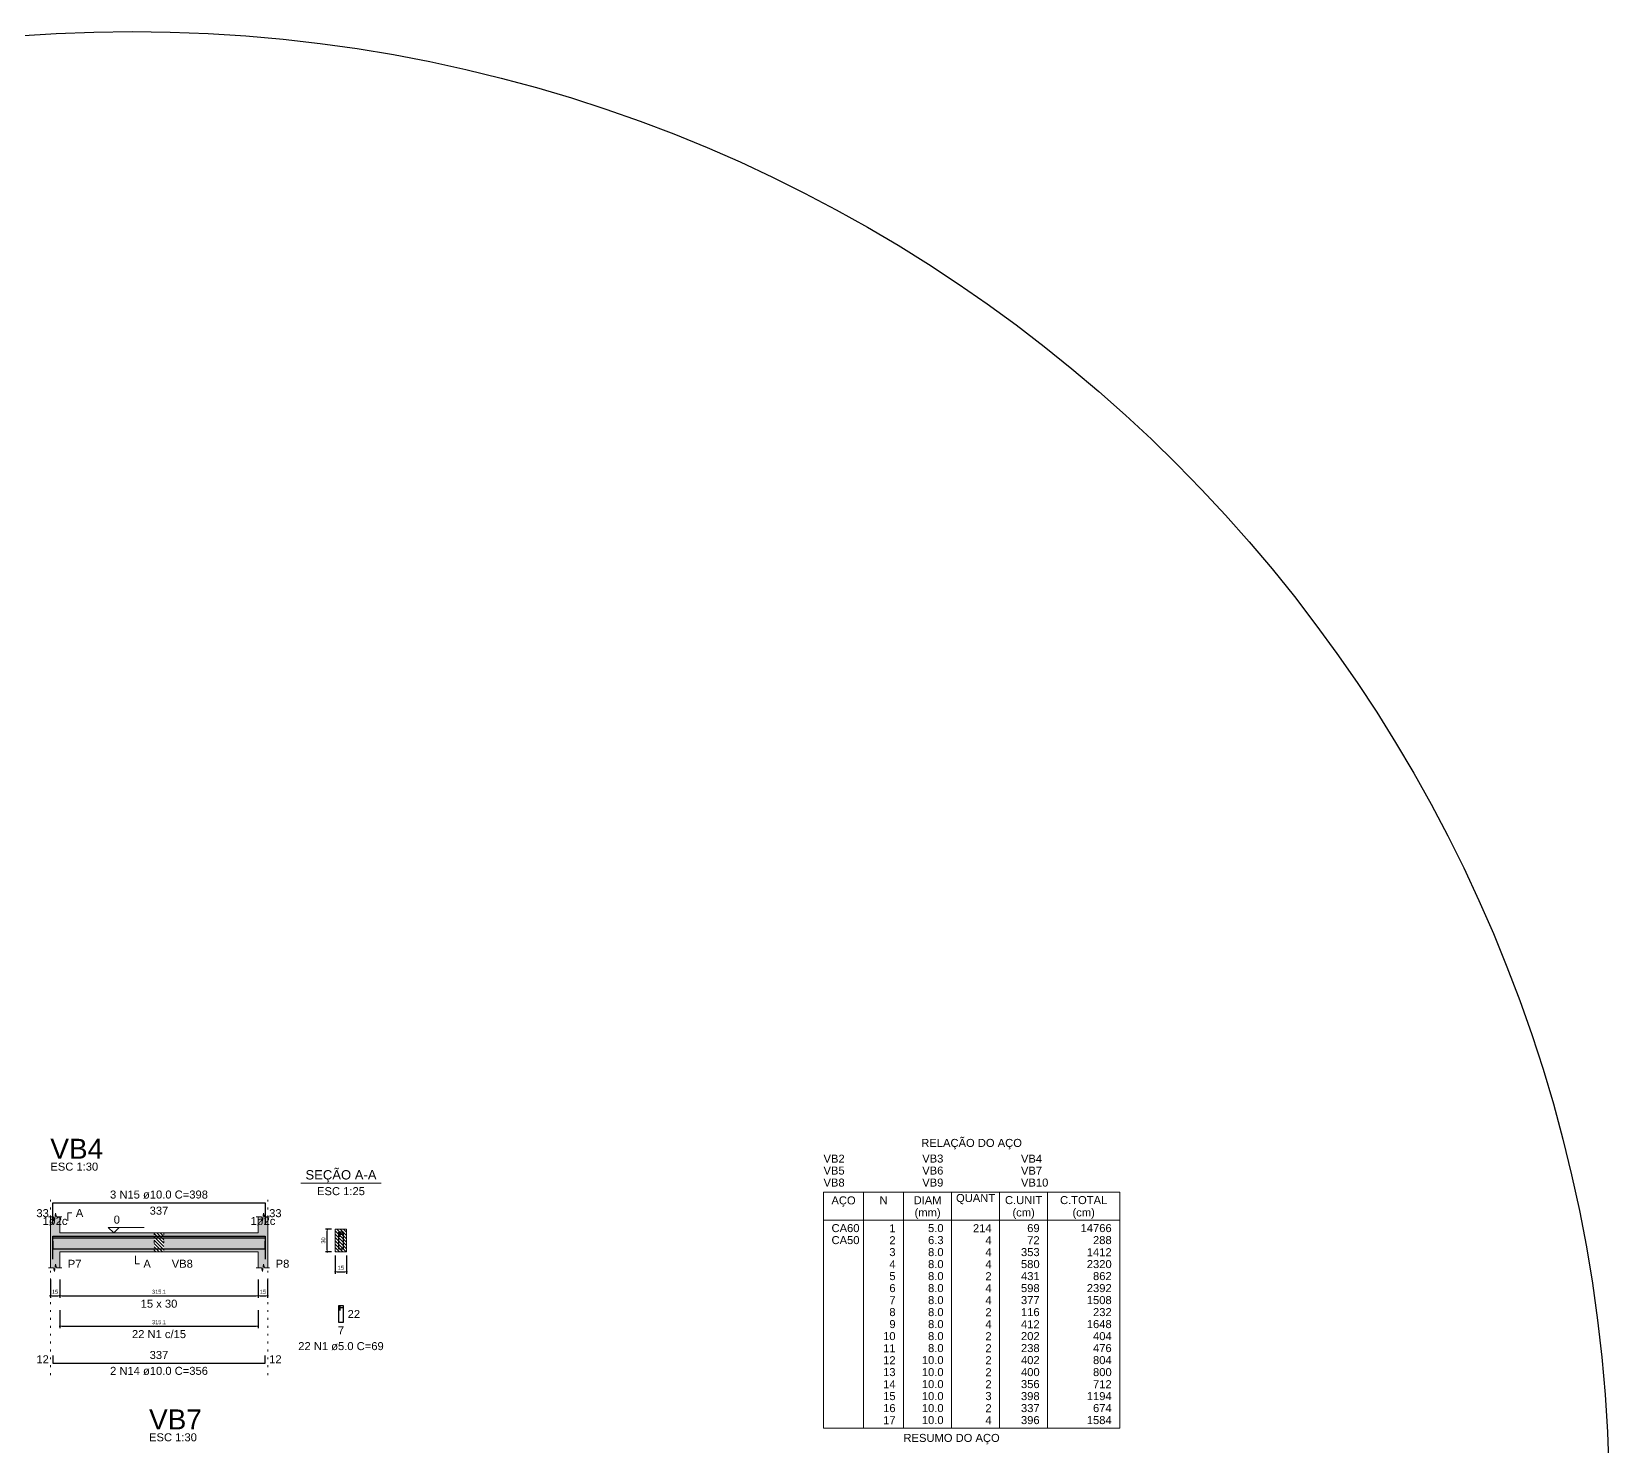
# Model space of a CAD drawing. Extents: x 5006 to 5323, y 875 to 3681.
# Drawn here: x 5239.4 to 5322.9, y 3178.9 to 3253.8 of the extents above; entities that cross this region are included whole.
import ezdxf

# ---------------------------------------------------------------- set-up
doc = ezdxf.new("R2010")
doc.units = 0
doc.header["$LTSCALE"] = 2
doc.linetypes.add('DOT2', pattern=[3.175, 0, -3.175])
for name, color, linetype, lineweight in [('Descrição da armadura', 7, 'Continuous', 5), ('DT-Barras na forma', 2, 'Continuous', 30), ('DT-Barras no corte', 5, 'Continuous', 5), ('DT-Barras rebatidas', 2, 'Continuous', 30), ('DT-Cotas', 9, 'Continuous', 5), ('DT-Forma', 5, 'Continuous', 5), ('DT-Hachura forma vigas', 252, 'Continuous', 5), ('DT-Hachura intersecção vigas', 9, 'Continuous', 5), ('DT-Hachura seção vigas', 252, 'Continuous', 5), ('DT-Pontilhado', 9, 'DOT2', 5), ('DT-Relação do aço', 9, 'Continuous', 5), ('DT-Textos', 7, 'Continuous', 5), ('DT-Título', 3, 'Continuous', 20), ('Textos armaduras', 7, 'Continuous', 5)]:
    doc.layers.add(name, color=color, linetype=linetype, lineweight=lineweight)
doc.styles.add('ARIAL', font='arial.ttf')
doc.styles.get("Standard").update_dxf_attribs({"font": 'arial.ttf'})
doc.dimstyles.new('UM_25.000000', dxfattribs={"dimtxt": 0.18, "dimasz": 0.1, "dimexe": 0.1, "dimexo": 0.2, "dimgap": 0, "dimtad": 1, "dimtih": 1, "dimtoh": 1, "dimdec": 1, "dimlfac": 25, "dimzin": 0, "dimdsep": 46, "dimtxsty": 'Standard', "dimcen": 0.09, "dimdle": 0.1, "dimadec": 1, "dimazin": 2, "dimtfac": 1, "dimtdec": 4, "dimtofl": 0, "dimtmove": 0, "dimatfit": 3, "dimfxl": 1, "dimtolj": 1, "dimarcsym": 0})
doc.dimstyles.new('UM_30.000000', dxfattribs={"dimtxt": 0.18, "dimasz": 0.1, "dimexe": 0.1, "dimexo": 0.2, "dimgap": 0, "dimtad": 1, "dimtih": 1, "dimtoh": 1, "dimdec": 1, "dimlfac": 30, "dimzin": 0, "dimdsep": 46, "dimtxsty": 'Standard', "dimcen": 0.09, "dimdle": 0.1, "dimadec": 1, "dimazin": 2, "dimtfac": 1, "dimtdec": 4, "dimtofl": 0, "dimtmove": 0, "dimatfit": 3, "dimfxl": 1, "dimtolj": 1, "dimarcsym": 0})
pattern_1 = [(135, (5197.96311, 3135.18688), (-0.08838835, -0.08838835), [])]

# ---------------------------------------------------------------- blocks, each defined once
blk = doc.blocks.new('_DOT')
at = {"color": 0, "linetype": 'ByBlock'}
blk.add_line((-0.5, 0), (-1, 0), dxfattribs=at)
at = {"color": 0, "linetype": 'ByBlock', "const_width": 0.5}
blk.add_lwpolyline([(-0.25, 0, 1), (0.25, 0, 1)], format="xyb", close=True, dxfattribs=at)
blk = doc.blocks.new('*D573')
at = {"layer": 'Defpoints', "color": 0, "transparency": 16777216}
for p in [(5240.37, 3187.929), (5240.87, 3187.929), (5240.87, 3186.87)]:
    blk.add_point(p, dxfattribs=at)
at = {"layer": 'DT-Cotas', "color": 0, "lineweight": -2, "transparency": 16777216}
for p, q in [((5240.37, 3187.729), (5240.37, 3186.77)), ((5240.87, 3187.729), (5240.87, 3186.77)), ((5240.47, 3186.87), (5240.77, 3186.87))]:
    blk.add_line(p, q, dxfattribs=at)
at = {"layer": 'DT-Cotas', "color": 0, "lineweight": -2, "transparency": 16777216, "xscale": 0.1, "yscale": 0.1, "zscale": 0.1, "rotation": 180}
blk.add_blockref('_DOT', (5240.37, 3186.87), dxfattribs=at)
at = {"layer": 'DT-Cotas', "color": 0, "lineweight": -2, "transparency": 16777216, "xscale": 0.1, "yscale": 0.1, "zscale": 0.1}
blk.add_blockref('_DOT', (5240.87, 3186.87), dxfattribs=at)
at = {"layer": 'DT-Cotas', "transparency": 16777216, "insert": (5240.62, 3187.082), "char_height": 0.2118, "attachment_point": 5, "rotation": 0.00573, "style": 'ARIAL'}
blk.add_mtext('\\A1;15', dxfattribs=at)
blk = doc.blocks.new('*D574')
at = {"layer": 'Defpoints', "color": 0, "transparency": 16777216}
for p in [(5240.87, 3187.929), (5251.371, 3187.929), (5251.371, 3186.87)]:
    blk.add_point(p, dxfattribs=at)
at = {"layer": 'DT-Cotas', "color": 0, "lineweight": -2, "transparency": 16777216}
for p, q in [((5240.87, 3187.729), (5240.87, 3186.77)), ((5251.371, 3187.729), (5251.371, 3186.77)), ((5240.97, 3186.87), (5251.271, 3186.87))]:
    blk.add_line(p, q, dxfattribs=at)
at = {"layer": 'DT-Cotas', "color": 0, "lineweight": -2, "transparency": 16777216, "xscale": 0.1, "yscale": 0.1, "zscale": 0.1, "rotation": 180}
blk.add_blockref('_DOT', (5240.87, 3186.87), dxfattribs=at)
at = {"layer": 'DT-Cotas', "color": 0, "lineweight": -2, "transparency": 16777216, "xscale": 0.1, "yscale": 0.1, "zscale": 0.1}
blk.add_blockref('_DOT', (5251.371, 3186.87), dxfattribs=at)
at = {"layer": 'DT-Cotas', "transparency": 16777216, "insert": (5246.121, 3187.082), "char_height": 0.2118, "attachment_point": 5, "rotation": 0.00573, "style": 'ARIAL'}
blk.add_mtext('\\A1;315.1', dxfattribs=at)
blk = doc.blocks.new('*D575')
at = {"layer": 'Defpoints', "color": 0, "transparency": 16777216}
for p in [(5251.371, 3187.929), (5251.871, 3187.929), (5251.871, 3186.87)]:
    blk.add_point(p, dxfattribs=at)
at = {"layer": 'DT-Cotas', "color": 0, "lineweight": -2, "transparency": 16777216}
for p, q in [((5251.371, 3187.729), (5251.371, 3186.77)), ((5251.871, 3187.729), (5251.871, 3186.77)), ((5251.471, 3186.87), (5251.771, 3186.87))]:
    blk.add_line(p, q, dxfattribs=at)
at = {"layer": 'DT-Cotas', "color": 0, "lineweight": -2, "transparency": 16777216, "xscale": 0.1, "yscale": 0.1, "zscale": 0.1, "rotation": 180}
blk.add_blockref('_DOT', (5251.371, 3186.87), dxfattribs=at)
at = {"layer": 'DT-Cotas', "color": 0, "lineweight": -2, "transparency": 16777216, "xscale": 0.1, "yscale": 0.1, "zscale": 0.1}
blk.add_blockref('_DOT', (5251.871, 3186.87), dxfattribs=at)
at = {"layer": 'DT-Cotas', "transparency": 16777216, "insert": (5251.621, 3187.082), "char_height": 0.2118, "attachment_point": 5, "rotation": 0.00573, "style": 'ARIAL'}
blk.add_mtext('\\A1;15', dxfattribs=at)
blk = doc.blocks.new('*D576')
at = {"layer": 'Defpoints', "color": 0, "transparency": 16777216}
for p in [(5240.87, 3186.319), (5251.371, 3186.319), (5251.371, 3185.26)]:
    blk.add_point(p, dxfattribs=at)
at = {"layer": 'DT-Cotas', "color": 0, "lineweight": -2, "transparency": 16777216}
for p, q in [((5240.87, 3186.119), (5240.87, 3185.16)), ((5251.371, 3186.119), (5251.371, 3185.16)), ((5240.97, 3185.26), (5251.271, 3185.26))]:
    blk.add_line(p, q, dxfattribs=at)
at = {"layer": 'DT-Cotas', "color": 0, "lineweight": -2, "transparency": 16777216, "xscale": 0.1, "yscale": 0.1, "zscale": 0.1, "rotation": 180}
blk.add_blockref('_DOT', (5240.87, 3185.26), dxfattribs=at)
at = {"layer": 'DT-Cotas', "color": 0, "lineweight": -2, "transparency": 16777216, "xscale": 0.1, "yscale": 0.1, "zscale": 0.1}
blk.add_blockref('_DOT', (5251.371, 3185.26), dxfattribs=at)
at = {"layer": 'DT-Cotas', "transparency": 16777216, "insert": (5246.121, 3185.472), "char_height": 0.2118, "attachment_point": 5, "rotation": 0.00573, "style": 'ARIAL'}
blk.add_mtext('\\A1;315.1', dxfattribs=at)
blk = doc.blocks.new('*D577')
at = {"layer": 'Defpoints', "color": 0, "transparency": 16777216}
for p in [(5255.028, 3190.4), (5255.452, 3190.4), (5255.452, 3189.2)]:
    blk.add_point(p, dxfattribs=at)
at = {"layer": 'DT-Cotas', "color": 0, "lineweight": -2, "transparency": 16777216}
for p, q in [((5255.252, 3190.4), (5254.928, 3190.4)), ((5255.028, 3189.3), (5255.028, 3190.3)), ((5255.252, 3189.2), (5254.928, 3189.2))]:
    blk.add_line(p, q, dxfattribs=at)
at = {"layer": 'DT-Cotas', "color": 0, "lineweight": -2, "transparency": 16777216, "xscale": 0.1, "yscale": 0.1, "zscale": 0.1}
for p, rotation in [((5255.028, 3190.4), 90), ((5255.028, 3189.2), 270)]:
    blk.add_blockref('_DOT', p, dxfattribs=dict(at, rotation=rotation))
at = {"layer": 'DT-Cotas', "transparency": 16777216, "insert": (5254.816, 3189.8), "char_height": 0.2118, "attachment_point": 5, "rotation": 90, "style": 'ARIAL'}
blk.add_mtext('\\A1;30', dxfattribs=at)
blk = doc.blocks.new('*D578')
at = {"layer": 'Defpoints', "color": 0, "transparency": 16777216}
for p in [(5255.452, 3189.2), (5256.052, 3189.2), (5256.052, 3188.141)]:
    blk.add_point(p, dxfattribs=at)
at = {"layer": 'DT-Cotas', "color": 0, "lineweight": -2, "transparency": 16777216}
for p, q in [((5255.452, 3189), (5255.452, 3188.041)), ((5256.052, 3189), (5256.052, 3188.041)), ((5255.552, 3188.141), (5255.952, 3188.141))]:
    blk.add_line(p, q, dxfattribs=at)
at = {"layer": 'DT-Cotas', "color": 0, "lineweight": -2, "transparency": 16777216, "xscale": 0.1, "yscale": 0.1, "zscale": 0.1, "rotation": 180}
blk.add_blockref('_DOT', (5255.452, 3188.141), dxfattribs=at)
at = {"layer": 'DT-Cotas', "color": 0, "lineweight": -2, "transparency": 16777216, "xscale": 0.1, "yscale": 0.1, "zscale": 0.1}
blk.add_blockref('_DOT', (5256.052, 3188.141), dxfattribs=at)
at = {"layer": 'DT-Cotas', "transparency": 16777216, "insert": (5255.752, 3188.353), "char_height": 0.2118, "attachment_point": 5, "rotation": 0.00573, "style": 'ARIAL'}
blk.add_mtext('\\A1;15', dxfattribs=at)

msp = doc.modelspace()

# ---------------------------------------------------------------- hatches: boundary and pattern name
at = {"layer": 'DT-Hachura forma vigas', "linetype": 'Continuous'}
for points in [[(5240.8697, 3189.1997), (5245.8704, 3189.1997), (5245.8704, 3190.1997), (5240.8697, 3190.1997), (5240.8697, 3191.0471), (5240.6947, 3191.0471), (5240.6447, 3191.2471), (5240.5947, 3190.8471), (5240.5447, 3191.0471), (5240.3697, 3191.0471), (5240.3697, 3190.1997), (5240.3697, 3189.1997), (5240.3697, 3188.3524), (5240.5447, 3188.3524), (5240.5947, 3188.1524), (5240.6447, 3188.5524), (5240.6947, 3188.3524), (5240.8697, 3188.3524), (5240.8697, 3189.1997)], [(5251.8714, 3188.3524), (5251.8714, 3189.1997), (5251.8714, 3190.1997), (5251.8714, 3191.0471), (5251.6964, 3191.0471), (5251.6464, 3191.2471), (5251.5964, 3190.8471), (5251.5464, 3191.0471), (5251.3714, 3191.0471), (5251.3714, 3190.1997), (5246.3704, 3190.1997), (5246.3704, 3189.1997), (5251.3714, 3189.1997), (5251.3714, 3188.3524), (5251.5464, 3188.3524), (5251.5964, 3188.1524), (5251.6464, 3188.5524), (5251.6964, 3188.3524), (5251.8714, 3188.3524)]]:
    msp.add_hatch(color=256, dxfattribs=at).paths.add_polyline_path(points)
at = {"layer": 'DT-Hachura intersecção vigas', "linetype": 'Continuous'}
h = msp.add_hatch(dxfattribs=at)
h.set_pattern_fill('ANSI31', color=256, angle=90, style=0)
h.set_pattern_definition(pattern_1)
h.paths.add_polyline_path([(5245.8704, 3189.1997), (5246.3704, 3189.1997), (5246.3704, 3190.1997), (5245.8704, 3190.1997), (5245.8704, 3189.1997)])
at = {"layer": 'DT-Hachura seção vigas', "linetype": 'Continuous'}
h = msp.add_hatch(dxfattribs=at)
h.set_pattern_fill('ANSI31', color=256, angle=90, style=0)
h.set_pattern_definition(pattern_1)
h.paths.add_polyline_path([(5255.4517, 3189.1997), (5255.4517, 3189.1997), (5256.0517, 3189.1997), (5256.0517, 3190.3997), (5255.4517, 3190.3997), (5255.4517, 3189.1997)])

# ---------------------------------------------------------------- linework, layer by layer
msp.add_circle((5244.6953, 3175.6256), 78.188)
at = {"layer": 'DT-Barras na forma'}
for p, q in [((5255.7117, 3190.2397), (5255.6117, 3190.2397)), ((5255.6117, 3190.2397), (5255.6117, 3189.3597)), ((5255.8917, 3190.2397), (5255.6117, 3190.2397)), ((5255.6117, 3190.2397), (5255.6117, 3190.1397)), ((5255.6117, 3190.1397), (5255.8617, 3190.1397)), ((5255.7117, 3189.9897), (5255.7117, 3190.2397)), ((5255.8917, 3189.3597), (5255.8917, 3190.2397)), ((5255.6117, 3189.3597), (5255.8917, 3189.3597))]:
    msp.add_line(p, q, dxfattribs=at)
for points in [[(5240.503, 3188.9185), (5240.503, 3190.0331), (5251.738, 3190.0331), (5251.738, 3188.9187)], [(5240.503, 3188.8185), (5240.503, 3189.9331), (5251.738, 3189.9331), (5251.738, 3188.8187)], [(5240.503, 3189.7664), (5240.503, 3189.3664), (5251.738, 3189.3664), (5251.738, 3189.7664)]]:
    msp.add_lwpolyline(points, dxfattribs=at)
at = {"layer": 'DT-Barras no corte'}
for centre in [(5255.6517, 3190.1997), (5255.8517, 3190.1997), (5255.8517, 3190.0797), (5255.6517, 3189.3997), (5255.8517, 3189.3997)]:
    msp.add_circle(centre, 0.02, dxfattribs=at)
at = {"layer": 'DT-Barras rebatidas'}
for p, q in [((5240.503, 3190.6835), (5240.503, 3191.7981)), ((5240.503, 3191.7981), (5251.738, 3191.7981)), ((5251.738, 3191.7981), (5251.738, 3190.6837)), ((5255.7117, 3186.3463), (5255.6117, 3186.3463)), ((5255.6117, 3186.3463), (5255.6117, 3185.4663)), ((5255.8917, 3186.3463), (5255.6117, 3186.3463)), ((5255.6117, 3186.3463), (5255.6117, 3186.2463)), ((5255.6117, 3186.2463), (5255.8617, 3186.2463)), ((5255.7117, 3186.0963), (5255.7117, 3186.3463)), ((5255.8917, 3185.4663), (5255.8917, 3186.3463)), ((5255.6117, 3185.4663), (5255.8917, 3185.4663)), ((5240.503, 3183.7089), (5240.503, 3183.3089)), ((5251.738, 3183.3089), (5251.738, 3183.7089)), ((5240.503, 3183.3089), (5251.738, 3183.3089))]:
    msp.add_line(p, q, dxfattribs=at)
at = {"layer": 'DT-Forma'}
for p, q in [((5240.2697, 3191.0469), (5240.5447, 3191.0469)), ((5240.3697, 3190.1997), (5240.3697, 3191.0469)), ((5240.5447, 3191.0469), (5240.5947, 3190.8469)), ((5240.5947, 3190.8469), (5240.6447, 3191.2469)), ((5240.6447, 3191.2469), (5240.6947, 3191.0469)), ((5240.6947, 3191.0469), (5240.9697, 3191.0469)), ((5240.8697, 3191.0469), (5240.8697, 3190.1997)), ((5251.2714, 3191.0469), (5251.5464, 3191.0469)), ((5251.3714, 3190.1997), (5251.3714, 3191.0469)), ((5251.5464, 3191.0469), (5251.5964, 3190.8469)), ((5251.5964, 3190.8469), (5251.6464, 3191.2469)), ((5251.6464, 3191.2469), (5251.6964, 3191.0469)), ((5251.6964, 3191.0469), (5251.9714, 3191.0469)), ((5251.8714, 3191.0469), (5251.8714, 3190.1997)), ((5240.8697, 3190.1997), (5245.8704, 3190.1997)), ((5245.8704, 3190.1997), (5246.3704, 3190.1997)), ((5246.3704, 3190.1997), (5251.3714, 3190.1997)), ((5256.0517, 3190.3997), (5255.4517, 3190.3997)), ((5255.4517, 3190.3997), (5255.4517, 3190.3997)), ((5255.4517, 3190.3997), (5255.4517, 3189.1997)), ((5256.0517, 3189.1997), (5256.0517, 3190.3997)), ((5256.0517, 3190.3997), (5256.0517, 3190.3997)), ((5240.3697, 3189.1997), (5240.3697, 3188.3525)), ((5240.8697, 3188.3525), (5240.8697, 3189.1997)), ((5240.8697, 3189.1997), (5245.8704, 3189.1997)), ((5245.8704, 3189.1997), (5246.3704, 3189.1997)), ((5246.3704, 3189.1997), (5251.3714, 3189.1997)), ((5251.3714, 3189.1997), (5251.3714, 3188.3525)), ((5251.8714, 3188.3525), (5251.8714, 3189.1997)), ((5255.4517, 3189.1997), (5256.0517, 3189.1997)), ((5255.4517, 3189.1997), (5255.4517, 3189.1997)), ((5256.0517, 3189.1997), (5256.0517, 3189.1997)), ((5240.2697, 3188.3525), (5240.5447, 3188.3525)), ((5240.5447, 3188.3525), (5240.5947, 3188.1525)), ((5240.5947, 3188.1525), (5240.6447, 3188.5525)), ((5240.6447, 3188.5525), (5240.6947, 3188.3525)), ((5240.6947, 3188.3525), (5240.9697, 3188.3525)), ((5251.2714, 3188.3525), (5251.5464, 3188.3525)), ((5251.5464, 3188.3525), (5251.5964, 3188.1525)), ((5251.5964, 3188.1525), (5251.6464, 3188.5525)), ((5251.6464, 3188.5525), (5251.6964, 3188.3525)), ((5251.6964, 3188.3525), (5251.9714, 3188.3525))]:
    msp.add_line(p, q, dxfattribs=at)
at = {"layer": 'DT-Forma', "linetype": 'Continuous'}
for p, q in [((5240.3697, 3189.1997), (5240.3697, 3190.1997)), ((5251.8714, 3190.1997), (5251.8714, 3189.1997))]:
    msp.add_line(p, q, dxfattribs=at)
at = {"layer": 'DT-Pontilhado', "ltscale": 0.05}
for p, q in [((5240.3697, 3182.6735), (5240.3697, 3192.2217)), ((5251.8714, 3182.6735), (5251.8714, 3192.2217)), ((5245.8704, 3190.1997), (5245.8704, 3189.1997)), ((5246.3704, 3190.1997), (5246.3704, 3189.1997))]:
    msp.add_line(p, q, dxfattribs=at)
at = {"layer": 'DT-Relação do aço', "color": 251, "linetype": 'Continuous', "true_color": 0x636466}
for p, q in [((5281.2899, 3192.3559), (5296.9631, 3192.3559)), ((5281.2899, 3192.3559), (5281.2899, 3179.8597)), ((5283.4079, 3192.3559), (5283.4079, 3179.8597)), ((5285.5259, 3192.3559), (5285.5259, 3179.8597)), ((5288.0675, 3192.3559), (5288.0675, 3179.8597)), ((5290.6091, 3192.3559), (5290.6091, 3179.8597)), ((5293.1507, 3192.3559), (5293.1507, 3179.8597)), ((5296.9631, 3192.3559), (5296.9631, 3179.8597)), ((5281.2899, 3190.8733), (5296.9631, 3190.8733)), ((5281.2899, 3179.8597), (5296.9631, 3179.8597))]:
    msp.add_line(p, q, dxfattribs=at)
at = {"layer": 'DT-Textos'}
msp.add_line((5253.6337, 3192.8295), (5257.8697, 3192.8295), dxfattribs=at)
for points in [[(5241.2933, 3190.8351), (5241.2933, 3191.2587), (5241.5051, 3191.2587)], [(5244.0202, 3190.4963), (5243.7237, 3190.1997), (5243.4272, 3190.4963), (5245.3334, 3190.4963)], [(5244.8702, 3188.9879), (5244.8702, 3188.5643), (5245.082, 3188.5643)]]:
    msp.add_lwpolyline(points, dxfattribs=at)

# ---------------------------------------------------------------- texts
at = {"layer": 'Descrição da armadura', "linetype": 'Continuous', "char_height": 0.4236, "attachment_point": 8, "line_spacing_factor": 0.798, "style": 'ARIAL'}
for s, insert, width in [('3 N15 ø10.0 C=398', (5246.1205, 3192.0099), 10.389305), ('22 N1 c/15', (5246.1205, 3184.6249), 5.738683), ('2 N14 ø10.0 C=356', (5246.1205, 3182.6735), 10.389305)]:
    msp.add_mtext(s, dxfattribs=dict(at, insert=insert, width=width))
at = {"layer": 'Descrição da armadura', "color": 7, "linetype": 'Continuous', "insert": (5255.7517, 3183.9837), "char_height": 0.4236, "width": 9.069495, "attachment_point": 8, "line_spacing_factor": 0.798, "style": 'ARIAL'}
msp.add_mtext('22 N1 ø5.0 C=69', dxfattribs=at)
at = {"layer": 'DT-Relação do aço', "color": 251, "linetype": 'Continuous', "true_color": 0x636466, "char_height": 0.4236, "line_spacing_factor": 0.798, "style": 'ARIAL'}
for s, insert, width, attachment_point in [('RELAÇÃO DO AÇO', (5289.1261, 3194.6239), 10.681309, 8), ('VB2', (5281.2899, 3193.9192), 2.24275, 7), ('VB3', (5286.5143, 3193.9192), 2.24275, 7), ('VB4', (5291.7387, 3193.9192), 2.24275, 7), ('VB5', (5281.2899, 3193.2838), 2.24275, 7), ('VB6', (5286.5143, 3193.2838), 2.24275, 7), ('VB7', (5291.7387, 3193.2838), 2.24275, 7), ('VB8', (5281.2899, 3192.6484), 2.24275, 7), ('VB9', (5286.5143, 3192.6484), 2.24275, 7), ('VB10', (5291.7387, 3192.6484), 2.902656, 7), ('AÇO', (5282.3491, 3191.5803), 2.571255, 8), ('N', (5284.4669, 3191.7205), 0.856892, 8), ('DIAM', (5286.7967, 3191.7205), 2.966387, 8), ('QUANT', (5289.3383, 3191.7205), 4.152941, 8), ('C.UNIT', (5291.8799, 3191.7205), 3.954796, 8), ('C.TOTAL', (5295.0569, 3191.7205), 5.010412, 8), ('(mm)', (5286.7971, 3190.9453), 2.767082, 8), ('(cm)', (5291.8801, 3190.9453), 2.37195, 8), ('(cm)', (5295.0571, 3190.9453), 2.37195, 8), ('CA60', (5281.7135, 3190.2379), 2.968125, 7), ('CA50', (5281.7135, 3189.6025), 2.968125, 7), ('2', (5285.1023, 3189.6025), 0.659905, 9), ('1', (5285.1023, 3190.2379), 0.659905, 9), ('5.0', (5287.6439, 3190.2379), 1.649473, 9), ('6.3', (5287.6439, 3189.6025), 1.649473, 9), ('214', (5290.1855, 3190.2379), 1.979715, 9), ('4', (5290.1855, 3189.6025), 0.659905, 9), ('69', (5292.7271, 3190.2379), 1.31981, 9), ('72', (5292.7271, 3189.6025), 1.31981, 9), ('14766', (5296.5395, 3190.2379), 3.299526, 9), ('288', (5296.5395, 3189.6025), 1.979715, 9), ('3', (5285.1023, 3188.9671), 0.659905, 9), ('8.0', (5287.6439, 3188.9671), 1.649473, 9), ('4', (5290.1855, 3188.9671), 0.659905, 9), ('353', (5292.7271, 3188.9671), 1.979715, 9), ('1412', (5296.5395, 3188.9671), 2.639621, 9), ('4', (5285.1023, 3188.3317), 0.659905, 9), ('8.0', (5287.6439, 3188.3317), 1.649473, 9), ('4', (5290.1855, 3188.3317), 0.659905, 9), ('580', (5292.7271, 3188.3317), 1.979715, 9), ('2320', (5296.5395, 3188.3317), 2.639621, 9), ('5', (5285.1023, 3187.6963), 0.659905, 9), ('6', (5285.1023, 3187.0609), 0.659905, 9), ('8.0', (5287.6439, 3187.6963), 1.649473, 9), ('8.0', (5287.6439, 3187.0609), 1.649473, 9), ('2', (5290.1855, 3187.6963), 0.659905, 9), ('431', (5292.7271, 3187.6963), 1.979715, 9), ('598', (5292.7271, 3187.0609), 1.979715, 9), ('2392', (5296.5395, 3187.0609), 2.639621, 9), ('862', (5296.5395, 3187.6963), 1.979715, 9), ('7', (5285.1023, 3186.4255), 0.659905, 9), ('8.0', (5287.6439, 3186.4255), 1.649473, 9), ('4', (5290.1855, 3187.0609), 0.659905, 9), ('4', (5290.1855, 3186.4255), 0.659905, 9), ('377', (5292.7271, 3186.4255), 1.979715, 9), ('1508', (5296.5395, 3186.4255), 2.639621, 9), ('8', (5285.1023, 3185.7901), 0.659905, 9), ('8.0', (5287.6439, 3185.7901), 1.649473, 9), ('2', (5290.1855, 3185.7901), 0.659905, 9), ('116', (5292.7271, 3185.7901), 1.979715, 9), ('232', (5296.5395, 3185.7901), 1.979715, 9), ('9', (5285.1023, 3185.1547), 0.659905, 9), ('8.0', (5287.6439, 3185.1547), 1.649473, 9), ('4', (5290.1855, 3185.1547), 0.659905, 9), ('412', (5292.7271, 3185.1547), 1.979715, 9), ('1648', (5296.5395, 3185.1547), 2.639621, 9), ('10', (5285.1023, 3184.5193), 1.31981, 9), ('11', (5285.1023, 3183.8839), 1.31981, 9), ('8.0', (5287.6439, 3184.5193), 1.649473, 9), ('8.0', (5287.6439, 3183.8839), 1.649473, 9), ('2', (5290.1855, 3184.5193), 0.659905, 9), ('2', (5290.1855, 3183.8839), 0.659905, 9), ('202', (5292.7271, 3184.5193), 1.979715, 9), ('238', (5292.7271, 3183.8839), 1.979715, 9), ('404', (5296.5395, 3184.5193), 1.979715, 9), ('476', (5296.5395, 3183.8839), 1.979715, 9), ('12', (5285.1023, 3183.2485), 1.31981, 9), ('10.0', (5287.6439, 3183.2485), 2.309378, 9), ('2', (5290.1855, 3183.2485), 0.659905, 9), ('402', (5292.7271, 3183.2485), 1.979715, 9), ('804', (5296.5395, 3183.2485), 1.979715, 9), ('13', (5285.1023, 3182.6131), 1.31981, 9), ('10.0', (5287.6439, 3182.6131), 2.309378, 9), ('2', (5290.1855, 3182.6131), 0.659905, 9), ('400', (5292.7271, 3182.6131), 1.979715, 9), ('800', (5296.5395, 3182.6131), 1.979715, 9), ('14', (5285.1023, 3181.9777), 1.31981, 9), ('15', (5285.1023, 3181.3423), 1.31981, 9), ('10.0', (5287.6439, 3181.9777), 2.309378, 9), ('10.0', (5287.6439, 3181.3423), 2.309378, 9), ('3', (5290.1855, 3181.3423), 0.659905, 9), ('2', (5290.1855, 3181.9777), 0.659905, 9), ('356', (5292.7271, 3181.9777), 1.979715, 9), ('398', (5292.7271, 3181.3423), 1.979715, 9), ('1194', (5296.5395, 3181.3423), 2.639621, 9), ('712', (5296.5395, 3181.9777), 1.979715, 9), ('16', (5285.1023, 3180.7069), 1.31981, 9), ('10.0', (5287.6439, 3180.7069), 2.309378, 9), ('2', (5290.1855, 3180.7069), 0.659905, 9), ('337', (5292.7271, 3180.7069), 1.979715, 9), ('674', (5296.5395, 3180.7069), 1.979715, 9), ('17', (5285.1023, 3180.0715), 1.31981, 9), ('10.0', (5287.6439, 3180.0715), 2.309378, 9), ('4', (5290.1855, 3180.0715), 0.659905, 9), ('396', (5292.7271, 3180.0715), 1.979715, 9), ('1584', (5296.5395, 3180.0715), 2.639621, 9), ('RESUMO DO AÇO', (5288.0671, 3179.004), 10.218391, 8)]:
    msp.add_mtext(s, dxfattribs=dict(at, insert=insert, width=width, attachment_point=attachment_point))
at = {"layer": 'DT-Textos', "line_spacing_factor": 0.798, "style": 'ARIAL'}
for s, insert, char_height, width, attachment_point in [('ESC 1:30', (5240.3697, 3193.4925), 0.4236, 5.079187, 7), ('SEÇÃO A-A', (5255.7521, 3192.8779), 0.4942, 7.270043, 8), ('ESC 1:25', (5255.7517, 3192.1941), 0.4236, 5.079187, 8), ('1ø2c ', (5240.6197, 3190.6092), 0.4236, 2.967784, 8), ('A', (5241.7169, 3191.0469), 0.4236, 0.791486, 7), ('0', (5243.7237, 3190.6869), 0.4236, 0.659958, 7), ('1ø2c ', (5251.6214, 3190.6092), 0.4236, 2.967784, 8), ('P7', (5241.2933, 3188.3525), 0.4236, 1.451445, 7), ('A', (5245.2938, 3188.3525), 0.4236, 0.791486, 7), ('VB8', (5246.794, 3188.3525), 0.4236, 2.242931, 7), ('P8', (5252.295, 3188.3525), 0.4236, 1.451445, 7), ('15 x 30', (5246.1205, 3186.2345), 0.4236, 3.892537, 8), ('ESC 1:30', (5245.5941, 3179.1612), 0.4236, 5.079187, 7)]:
    msp.add_mtext(s, dxfattribs=dict(at, insert=insert, char_height=char_height, width=width, attachment_point=attachment_point))
at = {"layer": 'DT-Título', "char_height": 1.059, "width": 5.607328, "attachment_point": 7, "line_spacing_factor": 0.798, "style": 'ARIAL'}
for s, insert in [('VB4', (5240.3697, 3194.1279)), ('VB7', (5245.5941, 3179.7966))]:
    msp.add_mtext(s, dxfattribs=dict(at, insert=insert))
at = {"layer": 'Textos armaduras', "linetype": 'Continuous', "char_height": 0.4236, "attachment_point": 7, "line_spacing_factor": 0.798, "style": 'ARIAL'}
for s, insert, width in [('33', (5239.6313, 3191.029), 1.31981), ('337', (5245.6256, 3191.1627), 1.979715), ('33', (5251.9498, 3191.0291), 1.31981), ('12', (5239.6313, 3183.2971), 1.31981), ('337', (5245.6256, 3183.5207), 1.979715), ('12', (5251.9498, 3183.2971), 1.31981)]:
    msp.add_mtext(s, dxfattribs=dict(at, insert=insert, width=width))
at = {"layer": 'Textos armaduras', "color": 7, "linetype": 'Continuous', "char_height": 0.4236, "attachment_point": 7, "line_spacing_factor": 0.798, "style": 'ARIAL'}
for s, insert, width in [('22', (5256.1035, 3185.6945), 1.31981), ('7', (5255.5867, 3184.8309), 0.659905)]:
    msp.add_mtext(s, dxfattribs=dict(at, insert=insert, width=width))

# ---------------------------------------------------------------- dimensions: what is measured, and where the dimension line sits
at = {"layer": 'DT-Cotas'}
dim = msp.add_linear_dim(base=(5255.0281, 3190.3997), p1=(5255.4517, 3189.1997), p2=(5255.4517, 3190.3997), angle=90, dimstyle='UM_25.000000', override={"dimtxt": 0.2118, "dimasz": 0.1, "dimexe": 0.1, "dimexo": 0.2, "dimtad": 1, "dimtih": 0, "dimtoh": 0, "dimdec": 1, "dimlfac": 25, "dimzin": 8, "dimtxsty": 'ARIAL', "dimblk": 'DOT', "dimblk1": 'DOT', "dimblk2": 'DOT', "dimsah": 1, "dimdle": 0.1, "dimse1": 0, "dimse2": 0, "dimclrt": 256, "dimadec": 1, "dimazin": 3, "dimtmove": 2, "dimldrblk": 'DOT'}, dxfattribs=at)
dim.commit()
dim.dimension.update_dxf_attribs({"geometry": '*D577', "text_midpoint": (5254.8163, 3189.7997), "dimtype": 160, "text_rotation": 90})
for base, p1, p2, dimstyle, override, picture, middle in [((5256.0517, 3188.1407), (5255.4517, 3189.1997), (5256.0517, 3189.1997), 'UM_25.000000', {"dimtxt": 0.2118, "dimasz": 0.1, "dimexe": 0.1, "dimexo": 0.2, "dimtad": 1, "dimtih": 0, "dimtoh": 0, "dimdec": 1, "dimlfac": 25, "dimzin": 8, "dimtxsty": 'ARIAL', "dimblk": 'DOT', "dimblk1": 'DOT', "dimblk2": 'DOT', "dimsah": 1, "dimdle": 0.1, "dimse1": 0, "dimse2": 0, "dimclrt": 256, "dimadec": 1, "dimazin": 3, "dimtmove": 2, "dimldrblk": 'DOT'}, '*D578', (5255.7517, 3188.3525)), ((5240.8697, 3186.8699), (5240.3697, 3187.9289), (5240.8697, 3187.9289), 'UM_30.000000', {"dimtxt": 0.2118, "dimasz": 0.1, "dimexe": 0.1, "dimexo": 0.2, "dimtad": 1, "dimtih": 0, "dimtoh": 0, "dimdec": 1, "dimlfac": 30, "dimzin": 8, "dimtxsty": 'ARIAL', "dimblk": 'DOT', "dimblk1": 'DOT', "dimblk2": 'DOT', "dimsah": 1, "dimdle": 0.1, "dimse1": 0, "dimse2": 0, "dimclrt": 256, "dimadec": 1, "dimazin": 3, "dimtmove": 2, "dimldrblk": 'DOT'}, '*D573', (5240.6197, 3187.0817)), ((5251.37137, 3186.86995), (5240.86971, 3187.92895), (5251.37137, 3187.92895), 'UM_30.000000', {"dimtxt": 0.2118, "dimasz": 0.1, "dimexe": 0.1, "dimexo": 0.2, "dimtad": 1, "dimtih": 0, "dimtoh": 0, "dimdec": 1, "dimlfac": 30, "dimzin": 8, "dimtxsty": 'ARIAL', "dimblk": 'DOT', "dimblk1": 'DOT', "dimblk2": 'DOT', "dimsah": 1, "dimdle": 0.1, "dimse1": 0, "dimse2": 0, "dimclrt": 256, "dimadec": 1, "dimazin": 3, "dimtmove": 2, "dimldrblk": 'DOT'}, '*D574', (5246.12054, 3187.08175)), ((5251.8714, 3186.8699), (5251.3714, 3187.9289), (5251.8714, 3187.9289), 'UM_30.000000', {"dimtxt": 0.2118, "dimasz": 0.1, "dimexe": 0.1, "dimexo": 0.2, "dimtad": 1, "dimtih": 0, "dimtoh": 0, "dimdec": 1, "dimlfac": 30, "dimzin": 8, "dimtxsty": 'ARIAL', "dimblk": 'DOT', "dimblk1": 'DOT', "dimblk2": 'DOT', "dimsah": 1, "dimdle": 0.1, "dimse1": 0, "dimse2": 0, "dimclrt": 256, "dimadec": 1, "dimazin": 3, "dimtmove": 2, "dimldrblk": 'DOT'}, '*D575', (5251.6214, 3187.0817)), ((5251.37137, 3185.26027), (5240.86971, 3186.31927), (5251.37137, 3186.31927), 'UM_30.000000', {"dimtxt": 0.2118, "dimasz": 0.1, "dimexe": 0.1, "dimexo": 0.2, "dimtad": 1, "dimtih": 0, "dimtoh": 0, "dimdec": 1, "dimlfac": 30, "dimzin": 8, "dimtxsty": 'ARIAL', "dimblk": 'DOT', "dimblk1": 'DOT', "dimblk2": 'DOT', "dimsah": 1, "dimdle": 0.1, "dimse1": 0, "dimse2": 0, "dimclrt": 256, "dimadec": 1, "dimazin": 3, "dimtmove": 2, "dimldrblk": 'DOT'}, '*D576', (5246.12054, 3185.47207))]:
    dim = msp.add_linear_dim(base=base, p1=p1, p2=p2, dimstyle=dimstyle, override=override, dxfattribs=at)
    dim.commit()
    dim.dimension.update_dxf_attribs({"geometry": picture, "text_midpoint": middle, "dimtype": 160, "text_rotation": 0.00573})

doc.saveas('drawing.dxf')
